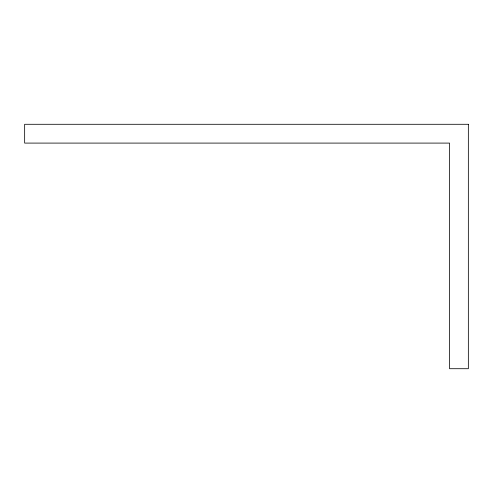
<?xml version="1.0" encoding="UTF-8"?>
<svg xmlns="http://www.w3.org/2000/svg" width="493" height="493" viewBox="0 0 493 493"><rect width="100%" height="100%" fill="white"/><g stroke="black" fill="none" stroke-linecap="round" stroke-linejoin="round"><path stroke-width="0.74" d="M468.35 124.291L24.65 124.291L24.65 143.093L449.548 143.093L449.548 368.709L468.35 368.709L468.35 124.291"/></g></svg>
